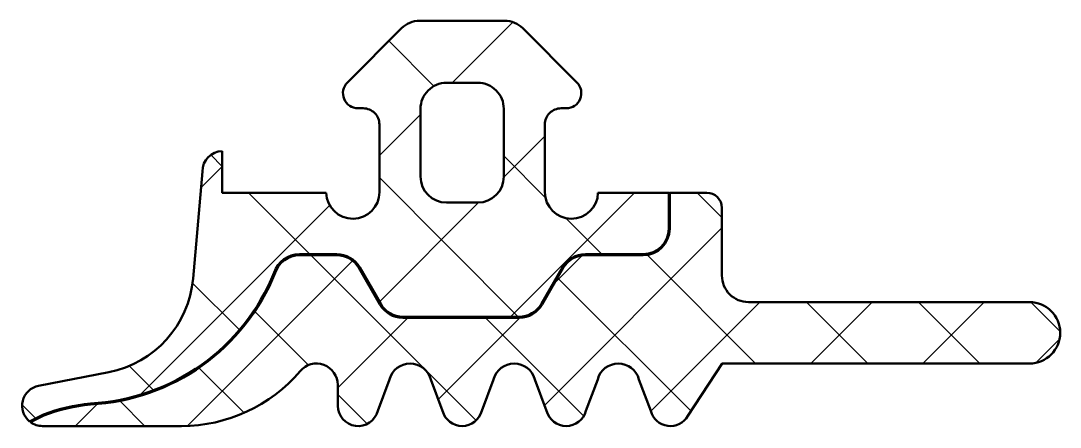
# Model space of a CAD drawing. Extents: x -3.9 to 16.1, y -5 to 2.8.
import ezdxf

# ---------------------------------------------------------------- set-up
doc = ezdxf.new("R2010")
doc.units = 0
for name, color, linetype, lineweight in [('0S-Alu contour', 7, 'Continuous', 50), ('0S-EPDM contour', 22, 'Continuous', 50), ('0S-EPDM hatch', 25, 'Continuous', 25), ('0S-PT contour', 91, 'Continuous', 50), ('0S-PT hatch', 103, 'Continuous', 25)]:
    doc.layers.add(name, color=color, linetype=linetype, lineweight=lineweight)

# ---------------------------------------------------------------- blocks, each defined once
blk = doc.blocks.new('284328__AC196E83_69EA_40E6_BD07_A9DB463A8362_')
at = {"layer": '0S-EPDM hatch'}
h = blk.add_hatch(dxfattribs=at)
h.set_pattern_fill('ANSI37', color=256, scale=0.625, angle=90, style=0)
h.set_pattern_definition([(135, (0, 0), (-1.403165018917055, -1.403165018917055), []), (225, (0, 0), (1.403165018917055, -1.403165018917055), [])])
edge = h.paths.add_edge_path()
edge.add_ellipse((6.609954265388179, 1.409992003846031), major_axis=(-0.2900040038461623, 0), ratio=1, start_angle=90.0000000000012, end_angle=225.0019259591259, ccw=False)
edge.add_line((6.609954265388185, 1.119987999999869), (6.509960000000363, 1.119987999999986))
edge.add_arc((6.509959999999878, 0.8099880000001087), 0.3099999999998781, 89.99999999991039, 180)
edge.add_line((6.19996, 0.8099880000001087), (6.199959999968431, -0.4899936185306612))
edge.add_arc((6.709959999972818, -0.4899936185115699), 0.5100000000043874, 180, 358.8758500068577)
edge.add_line((7.219861841116706, -0.4999992370605568), (8.578374773634154, -0.4999992370605597))
edge.add_line((8.578374773634154, -0.4999992370605597), (8.578374773634152, -1.190220487063291))
edge.add_ellipse((8.088374773634152, -1.190220487063291), major_axis=(-0.4900000000000003, 0), ratio=1, start_angle=90, end_angle=180, ccw=False)
edge.add_line((8.088374773634152, -1.680220487063291), (6.977052197047228, -1.680220487063292))
edge.add_arc((6.977052197047228, -2.190220487063224), 0.5099999999999323, 90, 150.0000000000008)
edge.add_line((6.53537924111722, -1.935220487063265), (6.131234052684531, -2.635220487063206))
edge.add_ellipse((5.706881604830129, -2.390220487063199), major_axis=(-0.4900000000000271, 0), ratio=1, start_angle=89.99999999999989, end_angle=150.0000000000009, ccw=False)
edge.add_line((5.706881604830128, -2.880220487063226), (3.469871757135412, -2.880220487063223))
edge.add_ellipse((3.469871757135412, -2.390220487063236), major_axis=(-0.4899999999999878, 0), ratio=1, start_angle=30.000000000000625, end_angle=90, ccw=False)
edge.add_line((3.04551930928105, -2.635220487063234), (2.641374120848343, -1.935220487063304))
edge.add_arc((2.199701164918258, -2.190220487063321), 0.5100000000000274, 30.00000000000045, 89.99999999999994)
edge.add_line((2.199701164918258, -1.680220487063293), (1.485462297993181, -1.680220487063293))
edge.add_arc((1.48546229799318, -2.190220487063009), 0.5099999999997169, 89.99999999999991, 161.7489200968861)
edge.add_ellipse((-2.737063499426198, -0.518513100451651), major_axis=(-4.032381968809686, 0), ratio=1, start_angle=92.9196992321489, end_angle=157.9781168764747, ccw=False)
edge.add_arc((-2.196222776987944, -7.968510477466034), 3.439247738528349, 95.59722604088157, 111.061824368997)
edge.add_line((-3.432202812101586, -4.759027908612786), (-3.699675560868575, -4.893288358687692))
edge.add_ellipse((-3.454706753500203, -4.589824458268866), major_axis=(-0.3900000710780571, 0), ratio=1, start_angle=-78.9893341407348, end_angle=51.08807408482039, ccw=False)
edge.add_line((-3.529193540313487, -4.207003646359271), (-2.17865060169642, -3.944423624116507))
edge.add_arc((-2.562262650620529, -1.97136969785898), 2.009999999999998, 281.0024964321014, 354.9993198794178)
edge.add_line((-0.5599133870800826, -2.146576509367624), (-0.3799997588886299, -0.0904354392342222))
edge.add_ellipse((0.0100017715126359, -0.0900017714921031), major_axis=(-0.3900017715126946, 0), ratio=1, start_angle=-88.53012638812987, end_angle=0.06371082972322029, ccw=False)
edge.add_line((-2.2888183298e-06, 0.2998716702296106), (-2.2888183273e-06, -0.499999293246548))
edge.add_line((-2.2888183273e-06, -0.499999293246548), (2.000077049540361, -0.4999880556351013))
edge.add_arc((2.50997899990428, -0.4899880000000128), 0.5100000000957193, 181.123524908997, 360)
edge.add_line((3.019979, -0.4899880000000127), (3.019978999999999, 0.8099879999999862))
edge.add_arc((2.709978999999999, 0.8099879999999862), 0.31, 0, 90.00000000000007)
edge.add_line((2.709978999999999, 1.119987999999986), (2.609954955588091, 1.119987999954328))
edge.add_ellipse((2.60998413106912, 1.410004179886291), major_axis=(-0.2900161813994827, 0), ratio=1, start_angle=-44.996879962436594, end_angle=89.9942360735771, ccw=False)
edge.add_line((2.404900555648483, 1.615065420900349), (3.445462915214442, 2.656360375897613))
edge.add_ellipse((3.792067141974667, 2.309999999999986), major_axis=(-0.4899999999999993, 0), ratio=1, start_angle=270, end_angle=315.0201621044239, ccw=False)
edge.add_line((3.792067141974667, 2.799999999999986), (5.428115582841873, 2.799999999999986))
edge.add_ellipse((5.428115582841873, 2.309999999999996), major_axis=(-0.4899999999999891, 0), ratio=1, start_angle=224.9723007764973, end_angle=270, ccw=False)
edge.add_line((5.774765369459812, 2.656314777966122), (6.81501116988144, 1.615062694502805))
edge = h.paths.add_edge_path()
edge.add_arc((4.909982815130775, -0.1900218151307889), 0.4999901849655633, 270.0000000091994, 360)
edge.add_line((5.409973000096338, -0.1900218151307889), (5.409972999999999, 1.109988000000016))
edge.add_arc((4.909991637414799, 1.110006637414786), 0.4999813629325664, 359.9978642299758, 450.0021357700275)
edge.add_line((4.909973, 1.609987999999986), (4.309965999996994, 1.609987999999986))
edge.add_arc((4.3099473625852, 1.110006637414785), 0.4999813629325666, 89.99786423031682, 180.002135771048)
edge.add_line((3.809966, 1.10998799999108), (3.809965999903661, -0.190021815130788))
edge.add_arc((4.309956184869225, -0.190021815130788), 0.4999901849655642, 180, 270)
edge.add_line((4.309956184869225, -0.6900120000963521), (4.909982815211053, -0.6900120000963521))
at = {"layer": '0S-Alu contour', "color": 7}
for points in [[(4.909973, 1.609987999999986), (4.309965999996994, 1.609987999999986)], [(3.809966, 1.10998799999108), (3.809965999903661, -0.190021815130788)], [(5.409973000096338, -0.1900218151307889), (5.409972999999999, 1.109988000000016)], [(4.309956184869225, -0.6900120000963521), (4.909982815211053, -0.6900120000963521)]]:
    blk.add_lwpolyline(points, dxfattribs=at)
for centre, radius, start, end in [((4.3099473625852, 1.110006637414785), 0.4999813629325666, 89.99786423031682, 180.002135771048), ((4.909991637414799, 1.110006637414786), 0.4999813629325664, 359.9978642299758, 90.00213577002751), ((4.309956184869225, -0.190021815130788), 0.4999901849655642, 180, 270), ((4.909982815130775, -0.1900218151307889), 0.4999901849655633, 270.0000000091994, 0)]:
    blk.add_arc(centre, radius, start, end, dxfattribs=at)
at = {"layer": '0S-EPDM contour', "color": 7}
for points in [[(3.792067141974667, 2.799999999999986), (5.428115582841873, 2.799999999999986)], [(2.404900555648483, 1.615065420900349), (3.445462915214442, 2.656360375897613)], [(5.774765369459812, 2.656314777966122), (6.81501116988144, 1.615062694502805)], [(2.709978999999999, 1.119987999999986), (2.609954955588091, 1.119987999954328)], [(6.609954265388185, 1.119987999999869), (6.509960000000363, 1.119987999999986)], [(3.019979, -0.4899880000000127), (3.019978999999999, 0.8099879999999862)], [(6.19996, 0.8099880000001087), (6.199959999968431, -0.4899936185306611)], [(-2.2888183298e-06, 0.2998716702296106), (-2.2888183273e-06, -0.499999293246548), (2.000077049540361, -0.4999880556351013)], [(-0.5599133870800826, -2.146576509367624), (-0.3799997588886299, -0.0904354392342222)], [(7.219861841116706, -0.4999992370605568), (8.578374773634154, -0.4999992370605597), (8.578374773634152, -1.190220487063291)], [(2.199701164918258, -1.680220487063293), (1.485462297993181, -1.680220487063293)], [(8.088374773634152, -1.680220487063291), (6.977052197047228, -1.680220487063292)], [(3.04551930928105, -2.635220487063234), (2.641374120848343, -1.935220487063304)], [(6.53537924111722, -1.935220487063265), (6.131234052684531, -2.635220487063206)], [(5.706881604830128, -2.880220487063226), (3.469871757135412, -2.880220487063223)], [(-3.529193540313487, -4.207003646359271), (-2.17865060169642, -3.944423624116507)], [(-3.432202812101586, -4.759027908612786), (-3.699675560868575, -4.893288358687692)]]:
    blk.add_lwpolyline(points, dxfattribs=at)
at = {"layer": '0S-EPDM contour', "color": 7, "extrusion": (0, 0, -1)}
for centre, radius, start, end in [((-3.792067141974667, 2.309999999999986), 0.4899999999999993, 44.9798378955761, 90), ((-5.428115582841873, 2.309999999999996), 0.4899999999999891, 90, 135.0276992235027), ((-2.60998413106912, 1.410004179886291), 0.2900161813994827, 270.005763926423, 44.99687996243666), ((-6.609954265388179, 1.409992003846031), 0.2900040038461623, 134.9980740408741, 269.9999999999988), ((-0.0100017715126359, -0.0900017714921031), 0.3900017715126946, 359.9362891702768, 88.53012638812987), ((-8.088374773634152, -1.190220487063291), 0.4900000000000003, 180, 270), ((2.737063499426198, -0.518513100451651), 4.032381968809686, 202.0218831235254, 267.0803007678511), ((-3.469871757135412, -2.390220487063236), 0.4899999999999878, 270, 329.9999999999995), ((-5.706881604830129, -2.390220487063199), 0.4900000000000271, 209.9999999999991, 270.0000000000001), ((3.454706753500203, -4.589824458268866), 0.3900000710780571, 308.9119259151796, 78.98933414073483)]:
    blk.add_arc(centre, radius, start, end, dxfattribs=at)
at = {"layer": '0S-EPDM contour', "color": 7}
for centre, radius, start, end in [((2.709978999999999, 0.8099879999999862), 0.31, 0, 90.00000000000007), ((6.509959999999878, 0.8099880000001087), 0.3099999999998781, 89.99999999991039, 180), ((2.50997899990428, -0.4899880000000128), 0.5100000000957193, 181.123524908997, 0), ((6.709959999972818, -0.4899936185115699), 0.5100000000043874, 180, 358.8758500068577), ((1.48546229799318, -2.190220487063009), 0.5099999999997169, 89.99999999999991, 161.7489200968861), ((2.199701164918258, -2.190220487063321), 0.5100000000000274, 30.00000000000045, 89.99999999999994), ((6.977052197047228, -2.190220487063224), 0.5099999999999323, 90, 150.0000000000008), ((-2.562262650620529, -1.97136969785898), 2.009999999999998, 281.0024964321014, 354.9993198794178), ((-2.196222776987944, -7.968510477466034), 3.439247738528349, 95.59722604088157, 111.061824368997)]:
    blk.add_arc(centre, radius, start, end, dxfattribs=at)
blk = doc.blocks.new('284328__D1B9D8C2_DC9A_4AE9_92B5_9F9125575F78_')
at = {"layer": '0S-PT hatch'}
h = blk.add_hatch(dxfattribs=at)
h.set_pattern_fill('ANSI37', color=256, scale=0.48, angle=90, style=0)
h.set_pattern_definition([(135, (0, 0), (-1.077630734528298, -1.077630734528298), []), (225, (0, 0), (1.077630734528298, -1.077630734528298), [])])
edge = h.paths.add_edge_path()
edge.add_line((8.00590115632836, -4.08324144375125), (8.233160038976935, -4.690302738093802))
edge.add_arc((8.60999435794342, -4.589825267097349), 0.3899997770881116, 194.9297590773701, 330.0405788177815)
edge.add_line((8.947882093200153, -4.784585900932453), (9.604585649678674, -3.779831567594979))
edge.add_line((9.604585649678674, -3.779831567594979), (15.5099938964851, -3.779831567594979))
edge.add_arc((15.5099938965073, -3.189833093473884), 0.5899984741210944, 269.9999999978438, 449.9996761982379)
edge.add_line((15.50999723082873, -2.599834619362211), (10.11003427576099, -2.599804101774507))
edge.add_ellipse((10.10981817287126, -2.08998212830211), major_axis=(-0.5098220192731469, 0), ratio=1, start_angle=-0.020402726663803605, end_angle=90.02428648317351, ccw=False)
edge.add_line((9.599996185921722, -2.089800583358046), (9.59999618530276, -0.7899992370606335))
edge.add_arc((9.309996185302685, -0.7899992370606337), 0.2900000000000737, 0, 90)
edge.add_line((9.309996185302685, -0.4999992370605602), (8.59837477363415, -0.4999992370605604))
edge.add_line((8.59837477363415, -0.4999992370605604), (8.598374773634152, -1.190220487063291))
edge.add_ellipse((8.088374773634152, -1.190220487063291), major_axis=(-0.5099999999999998, 0), ratio=1, start_angle=90.00000000000023, end_angle=180, ccw=False)
edge.add_line((8.088374773634152, -1.700220487063292), (6.977052197047227, -1.700220487063293))
edge.add_arc((6.977052197047227, -2.190220487063224), 0.4899999999999317, 90.0000000000001, 150.0000000000008)
edge.add_line((6.552699749192909, -1.945220487063265), (6.14855456076022, -2.645220487063204))
edge.add_ellipse((5.706881604830129, -2.390220487063201), major_axis=(-0.5100000000000255, 0), ratio=1, start_angle=90, end_angle=150.0000000000012, ccw=False)
edge.add_line((5.706881604830129, -2.900220487063226), (3.469871757135413, -2.900220487063223))
edge.add_ellipse((3.469871757135412, -2.390220487063234), major_axis=(-0.5099999999999887, 0), ratio=1, start_angle=30.000000000000625, end_angle=90.00000000000011, ccw=False)
edge.add_line((3.028198801205361, -2.645220487063233), (2.624053612772655, -1.945220487063302))
edge.add_arc((2.199701164918257, -2.190220487063321), 0.4900000000000288, 30.00000000000057, 89.99999999999991)
edge.add_line((2.199701164918258, -1.700220487063293), (1.48546229799318, -1.700220487063293))
edge.add_arc((1.485462297993183, -2.190220487063012), 0.4899999999997191, 90.00000000000026, 161.8250386703035)
edge.add_ellipse((-2.737063499426203, -0.5185131004516568), major_axis=(-4.05238196880969, 0), ratio=1, start_angle=92.9263255364342, end_angle=157.9875300858297, ccw=False)
edge.add_arc((-2.196222776987984, -7.968510477465967), 3.419247738528274, 95.60503710818593, 111.0454778771621)
edge.add_line((-3.42410491899268, -4.77734132764381), (-3.681958672390376, -4.906773432949002))
edge.add_arc((-3.454705999999993, -4.589824645505859), 0.3900003986796028, 234.3594300224807, 270.081925242349)
edge.add_line((-3.454148352184356, -4.979824645504786), (-0.782356651963807, -4.979825044185476))
edge.add_arc((-0.78228722255833, -1.989853026364556), 2.989972018627021, 269.9986695487839, 319.6800643578091)
edge.add_ellipse((1.809998878463322, -4.189822640469347), major_axis=(-0.410000559576285, 0), ratio=1, start_angle=180, end_angle=319.6800643570067, ccw=False)
edge.add_line((2.219999438039606, -4.189822640469346), (2.219999438029227, -4.589824235078111))
edge.add_arc((2.610000132254808, -4.58982423507811), 0.3900006942255811, 180, 345.0706918040847)
edge.add_line((2.986836128082575, -4.690298976903756), (3.214091203429203, -4.083241477444548))
edge.add_ellipse((3.609996185302765, -4.189823399624618), major_axis=(-0.4100005619604726, 0), ratio=1, start_angle=195.0674286262569, end_angle=344.9325752574505, ccw=False)
edge.add_line((4.005901159951832, -4.083241450608731), (4.233160054590352, -4.690298962246369))
edge.add_arc((4.609996185302761, -4.58982523971598), 0.3900005619603815, 194.9291583987699, 345.0708416012293)
edge.add_line((4.986832316015169, -4.690298962246375), (5.21409121698175, -4.083241433705042))
edge.add_ellipse((5.609996185302762, -4.189824900595247), major_axis=(-0.4100009504325529, 0), ratio=1, start_angle=195.0676336797837, end_angle=344.93236632021575, ccw=False)
edge.add_line((6.005901153623774, -4.083241433705046), (6.233160048180036, -4.69029894512302))
edge.add_arc((6.609996185302763, -4.589823738745115), 0.3900009504325096, 194.9293687926099, 345.0706312073921)
edge.add_line((6.986832322425492, -4.690298945123007), (7.214091216981747, -4.083241433705042))
edge.add_ellipse((7.609996185302759, -4.189824900595241), major_axis=(-0.4100009504325522, 0), ratio=1, start_angle=195.0676322258858, end_angle=344.9323663202166, ccw=False)
at = {"layer": '0S-PT contour', "color": 7}
for points in [[(9.309996185302685, -0.4999992370605602), (8.59837477363415, -0.4999992370605604), (8.598374773634152, -1.190220487063291)], [(9.599996185921722, -2.089800583358046), (9.59999618530276, -0.7899992370606335)], [(2.199701164918258, -1.700220487063293), (1.48546229799318, -1.700220487063293)], [(8.088374773634152, -1.700220487063292), (6.977052197047227, -1.700220487063293)], [(3.028198801205361, -2.645220487063233), (2.624053612772655, -1.945220487063302)], [(6.552699749192909, -1.945220487063265), (6.14855456076022, -2.645220487063204)], [(15.50999723082873, -2.599834619362211), (10.11003427576099, -2.599804101774507)], [(5.706881604830129, -2.900220487063226), (3.469871757135413, -2.900220487063223)], [(8.947882093200153, -4.784585900932453), (9.604585649678674, -3.779831567594979), (15.5099938964851, -3.779831567594979)], [(2.219999438039606, -4.189822640469346), (2.219999438029227, -4.589824235078111)], [(2.986836128082575, -4.690298976903756), (3.214091203429203, -4.083241477444548)], [(4.005901159951832, -4.083241450608731), (4.233160054590352, -4.690298962246369)], [(4.986832316015169, -4.690298962246375), (5.21409121698175, -4.083241433705042)], [(6.005901153623774, -4.083241433705046), (6.233160048180036, -4.69029894512302)], [(6.986832322425492, -4.690298945123007), (7.214091216981747, -4.083241433705042)], [(8.00590115632836, -4.08324144375125), (8.233160038976935, -4.690302738093802)], [(-3.42410491899268, -4.77734132764381), (-3.681958672390376, -4.906773432949002)], [(-3.454148352184356, -4.979824645504786), (-0.7823566519638073, -4.979825044185476)]]:
    blk.add_lwpolyline(points, dxfattribs=at)
for centre, radius, start, end in [((9.309996185302685, -0.7899992370606337), 0.2900000000000737, 0, 90), ((1.485462297993183, -2.190220487063012), 0.4899999999997191, 90.00000000000026, 161.8250386703035), ((2.199701164918257, -2.190220487063321), 0.4900000000000288, 30.00000000000057, 89.99999999999991), ((6.977052197047227, -2.190220487063224), 0.4899999999999317, 90.0000000000001, 150.0000000000008), ((15.5099938965073, -3.189833093473884), 0.5899984741210944, 269.9999999978438, 89.99967619823796), ((-0.78228722255833, -1.989853026364556), 2.989972018627021, 269.9986695487839, 319.6800643578091), ((-2.196222776987984, -7.968510477465967), 3.419247738528274, 95.60503710818593, 111.0454778771621), ((2.610000132254808, -4.58982423507811), 0.3900006942255811, 180, 345.0706918040847), ((4.609996185302761, -4.58982523971598), 0.3900005619603815, 194.9291583987699, 345.0708416012293), ((6.609996185302763, -4.589823738745115), 0.3900009504325096, 194.9293687926099, 345.0706312073921), ((8.60999435794342, -4.589825267097349), 0.3899997770881116, 194.9297590773701, 330.0405788177815), ((-3.454705999999993, -4.589824645505859), 0.3900003986796028, 234.3594300224807, 270.081925242349)]:
    blk.add_arc(centre, radius, start, end, dxfattribs=at)
at = {"layer": '0S-PT contour', "color": 7, "extrusion": (0, 0, -1)}
for centre, radius, start, end in [((-8.088374773634152, -1.190220487063291), 0.5099999999999998, 180, 269.9999999999998), ((2.737063499426203, -0.5185131004516568), 4.05238196880969, 202.0124699141704, 267.0736744635658), ((-10.10981817287126, -2.08998212830211), 0.5098220192731469, 269.9757135168265, 0.0204027266638788), ((-3.469871757135412, -2.390220487063234), 0.5099999999999887, 269.9999999999999, 329.9999999999994), ((-5.706881604830129, -2.390220487063201), 0.5100000000000255, 209.9999999999988, 270), ((-1.809998878463322, -4.189822640469347), 0.410000559576285, 40.31993564299329, 180), ((-3.609996185302765, -4.189823399624618), 0.4100005619604726, 15.06742474254951, 164.9325713737431), ((-5.609996185302762, -4.189824900595247), 0.4100009504325529, 15.06763367978425, 164.9323663202163), ((-7.609996185302759, -4.189824900595241), 0.4100009504325522, 15.06763367978337, 164.9323677741142)]:
    blk.add_arc(centre, radius, start, end, dxfattribs=at)
blk = doc.blocks.new('284328__7F6F53CE_EDBF_45D1_AEDF_2C19D9BB286B_')
at = {"layer": '0S-EPDM contour', "color": 7}
blk.add_blockref('284328__AC196E83_69EA_40E6_BD07_A9DB463A8362_', (0, 0), dxfattribs=at)
at = {"layer": '0S-PT contour', "color": 7}
blk.add_blockref('284328__D1B9D8C2_DC9A_4AE9_92B5_9F9125575F78_', (0, 0), dxfattribs=at)

msp = doc.modelspace()

# ---------------------------------------------------------------- block references
at = {"layer": '0S-Alu contour', "color": 7}
msp.add_blockref('284328__7F6F53CE_EDBF_45D1_AEDF_2C19D9BB286B_', (0, 0), dxfattribs=at)

doc.saveas('drawing.dxf')
